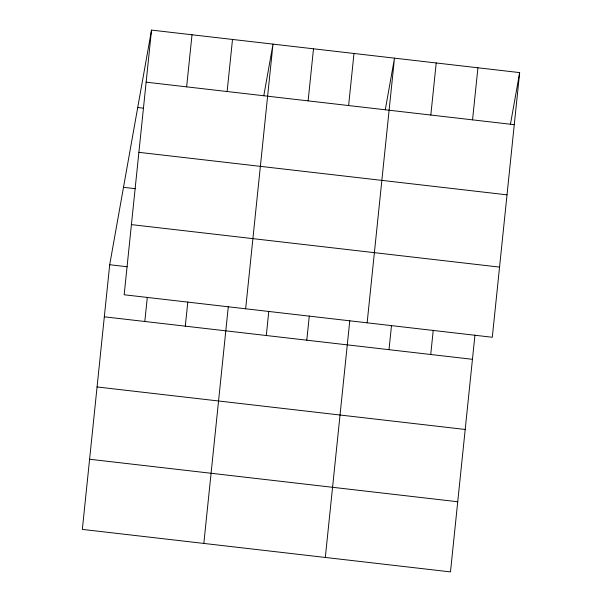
<?xml version="1.0" encoding="UTF-8"?>
<svg xmlns="http://www.w3.org/2000/svg" width="602" height="602" viewBox="0 0 602 602"><rect width="100%" height="100%" fill="white"/><g stroke="black" fill="none" stroke-linecap="round" stroke-linejoin="round"><path stroke-width="0.9" d="M151.516 30.1L124.17 294.762L492.301 337.263L519.654 72.601L151.516 30.1L109.699 264.737L82.346 529.399L450.484 571.9L474.948 335.133M144.811 321.483L147.309 297.305M186.635 86.846L192.015 34.773M185.303 326.156L187.801 301.986M227.127 91.519L232.507 39.454M203.83 543.425L228.301 306.659M245.654 308.788L272.999 44.127L263.804 95.748M266.295 335.51L268.793 311.332M308.119 100.873L313.499 48.8M306.787 340.183L309.285 316.012M348.611 105.546L353.991 53.48M325.313 557.452L349.785 320.685M367.137 322.815L394.491 58.153L385.288 109.775M389.005 349.679L391.503 325.501M430.829 115.042L436.209 62.969M430.731 354.495L433.229 330.317M472.547 119.858L477.928 67.785M510.451 124.223L519.654 72.601M146.135 82.173L514.274 124.674M137.715 107.532L143.238 108.164M138.889 152.329L507.019 194.83M123.5 187.305L135.465 188.689M131.417 224.606L499.555 267.107M109.699 264.737L127.18 266.754M104.319 316.81L472.45 359.311M97.065 386.958L465.203 429.467M89.6 459.243L457.731 501.744"/></g></svg>
